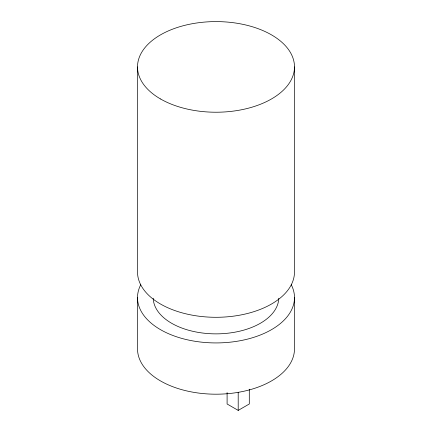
<?xml version="1.0" encoding="UTF-8"?>
<svg xmlns="http://www.w3.org/2000/svg" width="432" height="432" viewBox="0 0 432 432"><rect width="100%" height="100%" fill="white"/><g stroke="black" fill="none" stroke-linecap="round" stroke-linejoin="round"><path stroke-width="0.65" d="M227.097 392.58L227.097 403.99L238.199 410.4L249.296 403.99L249.296 389.221M294.484 66.911L294.484 271.982A78.484 45.311 0 0 1 216 317.293A78.484 45.311 0 0 1 137.516 271.982L137.516 66.911M294.484 297.616L294.484 348.878A78.484 45.311 0 0 1 216 394.195A78.484 45.311 0 0 1 137.516 348.878L137.516 297.616M238.199 392.272L238.199 410.4M278.78 298.242A62.786 36.25 0 0 1 216 333.866A62.786 36.25 0 0 1 153.22 298.242M291.26 284.753A78.484 45.311 0 0 1 216 342.927A78.484 45.311 0 0 1 140.74 284.753M160.504 98.955A78.484 45.311 0 0 0 291.811 78.64A78.484 45.311 0 0 0 195.685 23.144A78.484 45.311 0 0 0 160.504 98.955"/></g></svg>
